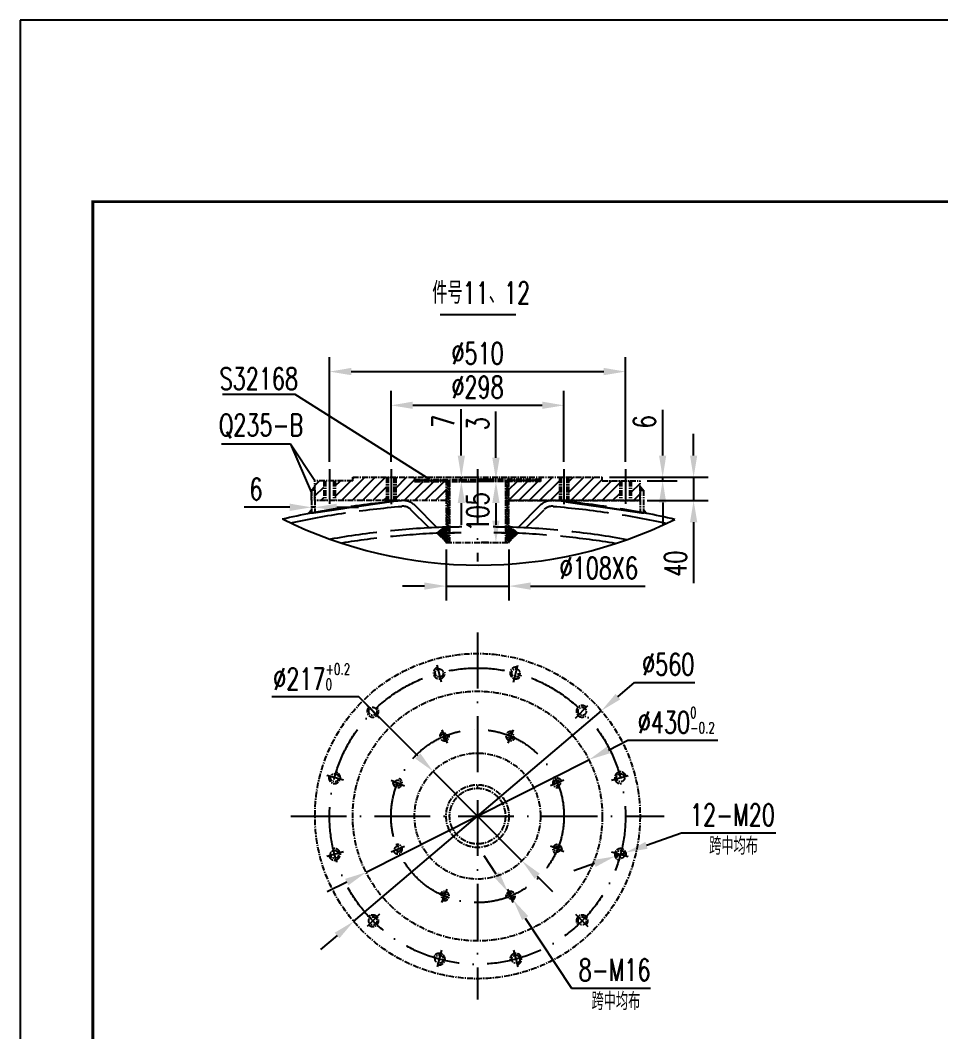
# Model space of a CAD drawing. Extents: x 16951 to 22201, y 5776 to 13201.
# Drawn here: x 16951 to 18537, y 11459 to 13201 of the extents above; entities that cross this region are included whole.
import ezdxf
from ezdxf.enums import TextEntityAlignment as Align

# ---------------------------------------------------------------- set-up
doc = ezdxf.new("R2010")
doc.units = 0
doc.header["$LTSCALE"] = 8
for name, pattern in [('ACAD_ISO02W100', [15, 12, -3]), ('ACAD_ISO10W100', [18, 12, -3, 0, -3]), ('CENTER', [2, 1.25, -0.25, 0.25, -0.25]), ('PHANTOM', [2.5, 1.25, -0.25, 0.25, -0.25, 0.25, -0.25])]:
    doc.linetypes.add(name, pattern=pattern)
for name, color, linetype in [('2', 7, 'CENTER'), ('4', 7, 'Continuous'), ('6', 7, 'PHANTOM'), ('8', 6, 'Continuous'), ('BZCC', 7, 'Continuous'), ('K1', 4, 'Continuous'), ('tank', 1, 'Continuous'), ('tankx', 2, 'ACAD_ISO10W100')]:
    doc.layers.add(name, color=color, linetype=linetype)
doc.styles.add('hzfs', font='simplex.shx', dxfattribs={"width": 0.7, "bigfont": 'hzfs.shx'})
doc.dimstyles.new('PVCAD$0', dxfattribs={"dimscale": 15, "dimtxt": 3, "dimasz": 3, "dimexe": 2, "dimexo": 1, "dimgap": 1, "dimtad": 1, "dimdec": 0, "dimzin": 0, "dimdsep": 46, "dimtxsty": 'hzfs', "dimcen": 2.5, "dimclrd": 4, "dimclre": 4, "dimadec": 0, "dimazin": 0, "dimtfac": 1, "dimtmove": 0, "dimatfit": 0, "dimfxl": 1, "dimarcsym": 0})
doc.dimstyles.new('PVCAD$3', dxfattribs={"dimscale": 15, "dimtxt": 3, "dimasz": 3, "dimexe": 2, "dimexo": 1, "dimgap": 1, "dimtad": 1, "dimtoh": 1, "dimdec": 0, "dimzin": 0, "dimdsep": 46, "dimtxsty": 'hzfs', "dimcen": 2.5, "dimclrd": 4, "dimclre": 4, "dimadec": 0, "dimazin": 0, "dimtfac": 1, "dimtmove": 0, "dimatfit": 0, "dimfxl": 1, "dimarcsym": 0})
pattern_1 = [(135, (22336.5186, 7435.9779), (-0.56126601, -0.56126601), []), (225, (22336.5186, 7435.9779), (0.56126601, -0.56126601), [])]

# ---------------------------------------------------------------- blocks, each defined once
blk = doc.blocks.new('*D176')
at = {"color": 4, "lineweight": -2}
for p, q in [((17684.4, 12289.6), (17684.4, 12201.8)), ((17792.4, 12289.6), (17792.4, 12201.8)), ((17646.9, 12226.8), (17609.4, 12226.8)), ((17684.4, 12226.8), (17792.4, 12226.8)), ((17829.9, 12226.8), (18027.4, 12226.8))]:
    blk.add_line(p, q, dxfattribs=at)
at = {"color": 4}
for points in [[(17646.9, 12233.1), (17646.9, 12220.6), (17684.4, 12226.8)], [(17829.9, 12233.1), (17829.9, 12220.6), (17792.4, 12226.8)]]:
    blk.add_solid(points, dxfattribs=at)
at = {"layer": 'Defpoints', "color": 0}
for p in [(17684.4, 12302.1), (17792.4, 12302.1), (17792.4, 12226.8)]:
    blk.add_point(p, dxfattribs=at)
at = {"color": 0, "insert": (17947.4, 12258.1), "char_height": 37.5, "attachment_point": 5, "style": 'hzfs'}
blk.add_mtext('%%C108X6', dxfattribs=at)
blk = doc.blocks.new('*D167')
at = {"color": 4, "lineweight": -2}
for p, q in [((17757.6, 12407.2), (17745.1, 12407.2)), ((17770.1, 12369.7), (17770.1, 12339.6)), ((17757.6, 12302.1), (17745.1, 12302.1))]:
    blk.add_line(p, q, dxfattribs=at)
at = {"color": 4}
for points in [[(17763.9, 12369.7), (17776.4, 12369.7), (17770.1, 12407.2)], [(17763.9, 12339.6), (17776.4, 12339.6), (17770.1, 12302.1)]]:
    blk.add_solid(points, dxfattribs=at)
at = {"layer": 'Defpoints', "color": 0}
for p in [(17770.1, 12407.2), (17770.1, 12302.1), (17770.1, 12302.1)]:
    blk.add_point(p, dxfattribs=at)
at = {"color": 0, "insert": (17738.9, 12354.7), "char_height": 37.5, "attachment_point": 5, "rotation": 90, "style": 'hzfs'}
blk.add_mtext('105', dxfattribs=at)
blk = doc.blocks.new('*D168')
at = {"color": 4, "lineweight": -2}
for p, q in [((17770.1, 12447.7), (17770.1, 12527.7)), ((17757.6, 12410.2), (17745.1, 12410.2)), ((17757.6, 12407.2), (17745.1, 12407.2)), ((17770.1, 12407.2), (17770.1, 12410.2)), ((17770.1, 12369.7), (17770.1, 12332.2))]:
    blk.add_line(p, q, dxfattribs=at)
at = {"color": 4}
for points in [[(17763.9, 12447.7), (17776.4, 12447.7), (17770.1, 12410.2)], [(17763.9, 12369.7), (17776.4, 12369.7), (17770.1, 12407.2)]]:
    blk.add_solid(points, dxfattribs=at)
at = {"layer": 'Defpoints', "color": 0}
for p in [(17770.1, 12410.2), (17770.1, 12410.2), (17770.1, 12407.2)]:
    blk.add_point(p, dxfattribs=at)
at = {"color": 0, "insert": (17738.9, 12506.4), "char_height": 37.5, "attachment_point": 5, "rotation": 90, "style": 'hzfs'}
blk.add_mtext('3', dxfattribs=at)
blk = doc.blocks.new('*D177')
at = {"color": 4, "lineweight": -2}
for p, q in [((17710.5, 12451.7), (17710.5, 12531.7)), ((17710.5, 12407.2), (17710.5, 12414.2)), ((17714.9, 12414.2), (17735.5, 12414.2)), ((17714.9, 12407.2), (17735.5, 12407.2)), ((17710.5, 12369.7), (17710.5, 12332.2))]:
    blk.add_line(p, q, dxfattribs=at)
at = {"color": 4}
for points in [[(17704.3, 12451.7), (17716.8, 12451.7), (17710.5, 12414.2)], [(17704.3, 12369.7), (17716.8, 12369.7), (17710.5, 12407.2)]]:
    blk.add_solid(points, dxfattribs=at)
at = {"layer": 'Defpoints', "color": 0}
for p in [(17702.4, 12414.2), (17702.4, 12407.2), (17710.5, 12414.2)]:
    blk.add_point(p, dxfattribs=at)
at = {"color": 0, "insert": (17679.3, 12510.4), "char_height": 37.5, "attachment_point": 5, "rotation": 90, "style": 'hzfs'}
blk.add_mtext('7', dxfattribs=at)
blk = doc.blocks.new('*D178')
at = {"color": 4, "lineweight": -2}
for p, q in [((18110.7, 12451.7), (18110.7, 12489.2)), ((17965.9, 12414.2), (18135.7, 12414.2)), ((18110.7, 12414.2), (18110.7, 12374.2)), ((18030.9, 12374.2), (18135.7, 12374.2)), ((18110.7, 12336.7), (18110.7, 12231.7))]:
    blk.add_line(p, q, dxfattribs=at)
at = {"color": 4}
for points in [[(18104.5, 12451.7), (18117, 12451.7), (18110.7, 12414.2)], [(18104.5, 12336.7), (18117, 12336.7), (18110.7, 12374.2)]]:
    blk.add_solid(points, dxfattribs=at)
at = {"layer": 'Defpoints', "color": 0}
for p in [(17953.4, 12414.2), (18018.4, 12374.2), (18110.7, 12374.2)]:
    blk.add_point(p, dxfattribs=at)
at = {"color": 0, "insert": (18079.5, 12265.4), "char_height": 37.5, "attachment_point": 5, "rotation": 90, "style": 'hzfs'}
blk.add_mtext('40', dxfattribs=at)
blk = doc.blocks.new('*D179')
at = {"color": 4, "lineweight": -2}
for p, q in [((18057.4, 12451.7), (18057.4, 12530.4)), ((18030.9, 12414.2), (18082.4, 12414.2)), ((18030.9, 12408.2), (18082.4, 12408.2)), ((18057.4, 12408.2), (18057.4, 12414.2)), ((18057.4, 12370.7), (18057.4, 12333.2))]:
    blk.add_line(p, q, dxfattribs=at)
at = {"color": 4}
for points in [[(18051.1, 12451.7), (18063.6, 12451.7), (18057.4, 12414.2)], [(18051.1, 12370.7), (18063.6, 12370.7), (18057.4, 12408.2)]]:
    blk.add_solid(points, dxfattribs=at)
at = {"layer": 'Defpoints', "color": 0}
for p in [(18018.4, 12414.2), (18018.4, 12408.2), (18057.4, 12414.2)]:
    blk.add_point(p, dxfattribs=at)
at = {"color": 0, "insert": (18026.1, 12509.8), "char_height": 37.5, "attachment_point": 5, "rotation": 90, "style": 'hzfs'}
blk.add_mtext('6', dxfattribs=at)
blk = doc.blocks.new('*D180')
at = {"color": 4, "lineweight": -2}
for p, q in [((17452.4, 12375), (17452.4, 12387.5)), ((17458.4, 12375), (17458.4, 12387.5)), ((17414.9, 12362.5), (17336.1, 12362.5)), ((17458.4, 12362.5), (17452.4, 12362.5)), ((17495.9, 12362.5), (17533.4, 12362.5))]:
    blk.add_line(p, q, dxfattribs=at)
at = {"color": 4}
for points in [[(17414.9, 12368.8), (17414.9, 12356.3), (17452.4, 12362.5)], [(17495.9, 12368.8), (17495.9, 12356.3), (17458.4, 12362.5)]]:
    blk.add_solid(points, dxfattribs=at)
at = {"layer": 'Defpoints', "color": 0}
for p in [(17452.4, 12362.5), (17452.4, 12362.5), (17458.4, 12362.5)]:
    blk.add_point(p, dxfattribs=at)
at = {"color": 0, "insert": (17356.8, 12393.8), "char_height": 37.5, "attachment_point": 5, "style": 'hzfs'}
blk.add_mtext('6', dxfattribs=at)
blk = doc.blocks.new('*D181')
at = {"layer": 'BZCC', "color": 4, "lineweight": -2}
for p, q in [((17589.4, 12440.9), (17589.4, 12563.1)), ((17887.4, 12440.9), (17887.4, 12563.1)), ((17626.9, 12538.1), (17849.9, 12538.1))]:
    blk.add_line(p, q, dxfattribs=at)
at = {"layer": 'BZCC', "color": 4}
for points in [[(17626.9, 12544.4), (17626.9, 12531.9), (17589.4, 12538.1)], [(17849.9, 12544.4), (17849.9, 12531.9), (17887.4, 12538.1)]]:
    blk.add_solid(points, dxfattribs=at)
at = {"layer": 'Defpoints', "color": 0}
for p in [(17887.4, 12538.1), (17589.4, 12428.4), (17887.4, 12428.4)]:
    blk.add_point(p, dxfattribs=at)
at = {"layer": 'BZCC', "color": 0, "insert": (17738.4, 12569.4), "char_height": 37.5, "attachment_point": 5, "style": 'hzfs'}
blk.add_mtext('%%C298', dxfattribs=at)
blk = doc.blocks.new('*D182')
at = {"layer": 'BZCC', "color": 4, "lineweight": -2}
for p, q in [((17483.4, 12440.9), (17483.4, 12621.2)), ((17993.4, 12440.9), (17993.4, 12621.2)), ((17520.9, 12596.2), (17955.9, 12596.2))]:
    blk.add_line(p, q, dxfattribs=at)
at = {"layer": 'BZCC', "color": 4}
for points in [[(17520.9, 12602.5), (17520.9, 12590), (17483.4, 12596.2)], [(17955.9, 12602.5), (17955.9, 12590), (17993.4, 12596.2)]]:
    blk.add_solid(points, dxfattribs=at)
at = {"layer": 'Defpoints', "color": 0}
for p in [(17993.4, 12596.2), (17483.4, 12428.4), (17993.4, 12428.4)]:
    blk.add_point(p, dxfattribs=at)
at = {"layer": 'BZCC', "color": 0, "insert": (17738.4, 12627.5), "char_height": 37.5, "attachment_point": 5, "style": 'hzfs'}
blk.add_mtext('%%C510', dxfattribs=at)
blk = doc.blocks.new('*D183')
at = {"color": 4, "lineweight": -2}
for p, q in [((17980.3, 12036.4), (18008.9, 12060.7)), ((18008.9, 12060.7), (18112.7, 12060.7)), ((17525, 11649.5), (17951.8, 12012.2)), ((17496.4, 11625.2), (17467.9, 11601))]:
    blk.add_line(p, q, dxfattribs=at)
at = {"color": 4}
for points in [[(17976.3, 12041.2), (17984.4, 12031.7), (17951.8, 12012.2)], [(17492.4, 11630), (17500.5, 11620.5), (17525, 11649.5)]]:
    blk.add_solid(points, dxfattribs=at)
at = {"layer": 'Defpoints', "color": 0}
for p in [(17951.8, 12012.2), (17525, 11649.5)]:
    blk.add_point(p, dxfattribs=at)
at = {"color": 0, "insert": (18067, 12092), "char_height": 37.5, "attachment_point": 5, "style": 'hzfs'}
blk.add_mtext('∅560', dxfattribs=at)
blk = doc.blocks.new('*D184')
at = {"color": 4, "lineweight": -2}
for p, q in [((17963.8, 11944.6), (17997.3, 11961.5)), ((17997.3, 11961.5), (18152.3, 11961.5)), ((17546.4, 11734), (17930.3, 11927.7)), ((17513, 11717.1), (17479.5, 11700.2))]:
    blk.add_line(p, q, dxfattribs=at)
at = {"color": 4}
for points in [[(17961, 11950.2), (17966.6, 11939), (17930.3, 11927.7)], [(17510.2, 11722.7), (17515.8, 11711.5), (17546.4, 11734)]]:
    blk.add_solid(points, dxfattribs=at)
at = {"layer": 'Defpoints', "color": 0}
for p in [(17930.3, 11927.7), (17546.4, 11734)]:
    blk.add_point(p, dxfattribs=at)
at = {"color": 0, "insert": (18081, 11995.9), "char_height": 37.5, "attachment_point": 5, "style": 'hzfs'}
blk.add_mtext('∅430\\A1;{\\H0.5x;\\S0^ -0.2;}', dxfattribs=at)
blk = doc.blocks.new('*D185')
at = {"color": 4, "lineweight": -2}
for p, q in [((17534.1, 12036.4), (17384.1, 12036.4)), ((17635.5, 11934.4), (17534.1, 12036.4)), ((17814.9, 11753.9), (17661.9, 11907.8)), ((17841.3, 11727.3), (17867.8, 11700.7))]:
    blk.add_line(p, q, dxfattribs=at)
at = {"color": 4}
for points in [[(17639.9, 11938.8), (17631, 11930), (17661.9, 11907.8)], [(17845.7, 11731.7), (17836.9, 11722.9), (17814.9, 11753.9)]]:
    blk.add_solid(points, dxfattribs=at)
at = {"layer": 'Defpoints', "color": 0}
for p in [(17661.9, 11907.8), (17814.9, 11753.9)]:
    blk.add_point(p, dxfattribs=at)
at = {"color": 0, "insert": (17452.8, 12070.8), "char_height": 37.5, "attachment_point": 5, "style": 'hzfs'}
blk.add_mtext('∅217\\A1;{\\H0.5x;\\S+0.2^ 0;}', dxfattribs=at)
blk = doc.blocks.new('*D186')
at = {"color": 4, "lineweight": -2}
for p, q in [((18029.5, 11780.5), (18090.1, 11801.7)), ((18090.1, 11801.7), (18252.6, 11801.7)), ((17975.3, 11761.5), (17994.1, 11768.1)), ((17939.9, 11749.2), (17904.5, 11736.8))]:
    blk.add_line(p, q, dxfattribs=at)
at = {"color": 4}
for points in [[(18027.5, 11786.4), (18031.6, 11774.6), (17994.1, 11768.1)], [(17937.8, 11755.1), (17941.9, 11743.3), (17975.3, 11761.5)]]:
    blk.add_solid(points, dxfattribs=at)
at = {"layer": 'Defpoints', "color": 0}
for p in [(17975.3, 11761.5), (17994.1, 11768.1)]:
    blk.add_point(p, dxfattribs=at)
at = {"color": 0, "insert": (18177.6, 11832.9), "char_height": 37.5, "attachment_point": 5, "style": 'hzfs'}
blk.add_mtext('12-M20', dxfattribs=at)
blk = doc.blocks.new('*D187')
at = {"color": 4, "lineweight": -2}
for p, q in [((17770.3, 11731.1), (17749.6, 11762.4)), ((17791, 11699.9), (17799.8, 11686.5)), ((17820.5, 11655.2), (17900.2, 11534.8)), ((17900.2, 11534.8), (18036.4, 11534.8))]:
    blk.add_line(p, q, dxfattribs=at)
at = {"color": 4}
for points in [[(17775.5, 11734.6), (17765.1, 11727.7), (17791, 11699.9)], [(17825.7, 11658.7), (17815.3, 11651.8), (17799.8, 11686.5)]]:
    blk.add_solid(points, dxfattribs=at)
at = {"layer": 'Defpoints', "color": 0}
for p in [(17791, 11699.9), (17799.8, 11686.5)]:
    blk.add_point(p, dxfattribs=at)
at = {"color": 0, "insert": (17974.6, 11566), "char_height": 37.5, "attachment_point": 5, "style": 'hzfs'}
blk.add_mtext('8-M16', dxfattribs=at)

msp = doc.modelspace()

# ---------------------------------------------------------------- hatches: boundary and pattern name
h = msp.add_hatch()
h.set_pattern_fill('ANSI37', color=256, scale=0.25, angle=90, style=0)
h.set_pattern_definition(pattern_1)
edge = h.paths.add_edge_path()
edge.add_line((17452.4, 12358.1), (17446.7, 12352))
edge.add_ellipse((17738.4, 11969.5), major_axis=(810, 0), ratio=0.506173, start_angle=110.6762, end_angle=111.1075, ccw=False)
edge.add_line((17452.4, 12353.1), (17452.4, 12358.1))
h = msp.add_hatch()
h.set_pattern_fill('ANSI37', color=256, scale=0.25, angle=90, style=0)
h.set_pattern_definition([(45, (13140.2559, 7435.9779), (0.56126601, -0.56126601), []), (315, (13140.2559, 7435.9779), (-0.56126601, -0.56126601), [])])
edge = h.paths.add_edge_path()
edge.add_line((18024.4, 12358.1), (18030.1, 12352))
edge.add_ellipse((17738.4, 11969.5), major_axis=(-810, 0), ratio=0.506173, start_angle=248.8925, end_angle=249.3238)
edge.add_line((18024.4, 12353.1), (18024.4, 12358.1))
at = {"layer": '2'}
h = msp.add_hatch(dxfattribs=at)
h.set_pattern_fill('ANSI37', color=0, scale=0.5, style=0)
h.set_pattern_definition([(45, (19386.5807, 7435.978), (-1.122532, 1.122532), []), (135, (19386.5807, 7435.978), (-1.122532, -1.122532), [])])
h.paths.add_polyline_path([(17458.4, 12392.2), (17458.4, 12398.1), (17452.4, 12392.2)])
h = msp.add_hatch(dxfattribs=at)
h.set_pattern_fill('ANSI37', color=0, scale=0.5, style=0)
h.set_pattern_definition([(135, (16090.1937, 7435.978), (1.122532, 1.122532), []), (45, (16090.1937, 7435.978), (1.122532, -1.122532), [])])
h.paths.add_polyline_path([(18024.4, 12392.2), (18018.4, 12398.1), (18018.4, 12392.2)])
at = {"layer": '4'}
h = msp.add_hatch(dxfattribs=at)
h.set_pattern_fill('ANSI31', color=256, angle=60, style=0)
h.set_pattern_definition([(105, (22336.5186, 7435.978), (-3.0668145, -0.8217505), [])])
h.paths.add_polyline_path([(17684.4, 12410.2), (17629.9, 12410.2), (17629.9, 12407.2), (17684.4, 12407.2)])
h.paths.add_polyline_path([(17846.9, 12410.2), (17792.4, 12410.2), (17792.4, 12407.2), (17846.9, 12407.2)])
h = msp.add_hatch(dxfattribs=at)
h.set_pattern_fill('ANSI37', color=5, scale=0.25, angle=90, style=0)
h.set_pattern_definition(pattern_1)
h.paths.add_polyline_path([(17684.4, 12410.2), (17684.4, 12407.2), (17690.4, 12407.2)])
h.paths.add_polyline_path([(17792.4, 12410.2), (17786.4, 12407.2), (17792.4, 12407.2)])
at = {"layer": '6'}
h = msp.add_hatch(dxfattribs=at)
h.set_pattern_fill('ANSI31', color=256, angle=90, style=0)
h.set_pattern_definition([(135, (22336.5186, 7435.978), (-2.245064, -2.245064), [])])
h.paths.add_polyline_path([(17690.4, 12407.2), (17684.4, 12407.2), (17684.4, 12302.1), (17690.4, 12302.1)])
h.paths.add_polyline_path([(17792.4, 12407.2), (17786.4, 12407.2), (17786.4, 12302.1), (17792.4, 12302.1)])
at = {"layer": '8'}
h = msp.add_hatch(dxfattribs=at)
h.set_pattern_fill('ANSI31', color=256, scale=4, style=0)
h.set_pattern_definition([(45, (22336.519, 7435.978), (-8.980256, 8.980256), [])])
h.paths.add_polyline_path([(17473.4, 12408.2), (17458.4, 12408.2), (17458.4, 12374.2), (17473.4, 12374.2)])
h.paths.add_polyline_path([(17581.4, 12414.2), (17523.4, 12414.2), (17523.4, 12408.2), (17493.4, 12408.2), (17493.4, 12374.2), (17581.4, 12374.2)])
h.paths.add_polyline_path([(17684.4, 12407.2), (17629.9, 12407.2), (17629.9, 12410.2), (17629.9, 12414.2), (17597.4, 12414.2), (17597.4, 12374.2), (17608.2, 12374.2, -0.024623), (17611.1, 12374.2), (17684.4, 12374.2)])
h.paths.add_polyline_path([(17879.4, 12414.2), (17846.9, 12414.2), (17846.9, 12407.2), (17792.4, 12407.2), (17792.4, 12374.2), (17865.7, 12374.2, -0.024623), (17868.6, 12374.2), (17879.4, 12374.2)])
h.paths.add_polyline_path([(17983.4, 12408.2), (17953.4, 12408.2), (17953.4, 12414.2), (17895.4, 12414.2), (17895.4, 12374.2), (17983.4, 12374.2)])
h.paths.add_polyline_path([(18018.4, 12392.2), (18018.4, 12408.2), (18003.4, 12408.2), (18003.4, 12374.2), (18018.4, 12374.2)])
at = {"layer": 'BZCC'}
h = msp.add_hatch(dxfattribs=at)
h.set_pattern_fill('ANSI37', color=256, scale=0.5, angle=90, style=0)
h.set_pattern_definition([(135, (22336.5186, 7435.978), (-1.122532, -1.122532), []), (225, (22336.5186, 7435.978), (1.122532, -1.122532), [])])
edge = h.paths.add_edge_path()
edge.add_line((17668.9, 12318.1), (17669, 12317.9))
edge.add_ellipse((17738.4, 11944.5), major_axis=(-750, 0), ratio=0.5, start_angle=274.1289, end_angle=275.3085, ccw=False)
edge.add_line((17684.4, 12318.6), (17684.4, 12328.6))
edge.add_ellipse((17738.4, 11944.5), major_axis=(-760, 0), ratio=0.506579, start_angle=274.0744, end_angle=274.3117)
edge.add_line((17681.2, 12328.4), (17668.9, 12318.1))
edge = h.paths.add_edge_path()
edge.add_line((17684.4, 12302.5), (17684.4, 12318.6))
edge.add_ellipse((17738.4, 11944.5), major_axis=(-750, 0), ratio=0.5, start_angle=274.1289, end_angle=275.3085)
edge.add_line((17669, 12317.9), (17684.4, 12302.5))
h = msp.add_hatch(dxfattribs=at)
h.set_pattern_fill('ANSI37', color=256, scale=0.5, angle=90, style=0)
h.set_pattern_definition([(45, (13140.2559, 7435.978), (1.122532, -1.122532), []), (315, (13140.2559, 7435.978), (-1.122532, -1.122532), [])])
edge = h.paths.add_edge_path()
edge.add_ellipse((17738.4, 11944.5), major_axis=(760, 0), ratio=0.506579, start_angle=85.6883, end_angle=85.9256, ccw=False)
edge.add_line((17795.5, 12328.4), (17807.9, 12318.1))
edge.add_line((17807.9, 12318.1), (17807.8, 12317.9))
edge.add_ellipse((17738.4, 11944.5), major_axis=(750, 0), ratio=0.5, start_angle=84.6915, end_angle=85.8711)
edge.add_line((17792.4, 12318.6), (17792.4, 12328.6))
edge = h.paths.add_edge_path()
edge.add_ellipse((17738.4, 11944.5), major_axis=(750, 0), ratio=0.5, start_angle=84.6915, end_angle=85.8711, ccw=False)
edge.add_line((17807.8, 12317.9), (17792.4, 12302.5))
edge.add_line((17792.4, 12302.5), (17792.4, 12318.6))

# ---------------------------------------------------------------- linework, layer by layer
for p, q in [((22200.5, 13201.2), (16950.5, 13201.2)), ((16950.5, 13201.2), (16950.5, 5776.2)), ((17674.3, 12694.7), (17804.2, 12694.7)), ((17424.5, 12556.5), (17299.2, 12556.5)), ((17656, 12410.2), (17424.5, 12556.5)), ((17416, 12471.5), (17297.1, 12471.5)), ((17458.4, 12408.2), (17416, 12471.5)), ((17416, 12471.5), (17452.4, 12387.5))]:
    msp.add_line(p, q)
msp.add_arc((17741.4, 13024.9), 761.9, 243.5797, 296.2603)
at = {"layer": '2'}
for p, q in [((17458.4, 12374.2), (17458.4, 12408.2)), ((17523.4, 12408.2), (17458.4, 12408.2)), ((17476.4, 12408.2), (17476.4, 12374.2)), ((17490.4, 12408.2), (17490.4, 12374.2)), ((17523.4, 12414.2), (17953.4, 12414.2)), ((17523.4, 12408.2), (17523.4, 12414.2)), ((17584.4, 12414.2), (17584.4, 12374.2)), ((17594.4, 12414.2), (17594.4, 12374.2)), ((17629.9, 12414.2), (17629.9, 12407.2)), ((17629.9, 12407.2), (17629.9, 12410.2)), ((17629.9, 12410.2), (17738.4, 12410.2)), ((17629.9, 12407.2), (17738.4, 12407.2)), ((17684.4, 12410.2), (17684.4, 12302.1)), ((17684.4, 12410.2), (17690.4, 12407.2)), ((17690.4, 12407.2), (17690.4, 12302.1)), ((17846.9, 12410.2), (17738.4, 12410.2)), ((17846.9, 12407.2), (17738.4, 12407.2)), ((17792.4, 12410.2), (17786.4, 12407.2)), ((17786.4, 12407.2), (17786.4, 12302.1)), ((17792.4, 12302.1), (17792.4, 12414.2)), ((17846.9, 12414.2), (17846.9, 12407.2)), ((17846.9, 12407.2), (17846.9, 12410.2)), ((17882.4, 12414.2), (17882.4, 12374.2)), ((17892.4, 12414.2), (17892.4, 12374.2)), ((17953.4, 12408.2), (17953.4, 12414.2)), ((17953.4, 12408.2), (18018.4, 12408.2)), ((17986.4, 12408.2), (17986.4, 12374.2)), ((18000.4, 12408.2), (18000.4, 12374.2)), ((18018.4, 12374.2), (18018.4, 12408.2)), ((17452.4, 12392.2), (17458.4, 12398.1)), ((17458.4, 12392.2), (17452.4, 12392.2)), ((17452.4, 12392.2), (17452.4, 12353.1)), ((17458.4, 12392.2), (17458.4, 12354.3)), ((18024.4, 12392.2), (18018.4, 12398.1)), ((18018.4, 12392.2), (18024.4, 12392.2)), ((18018.4, 12392.2), (18018.4, 12354.3)), ((18024.4, 12392.2), (18024.4, 12353.1)), ((17684.4, 12374.2), (17458.4, 12374.2)), ((18018.4, 12374.2), (17792.4, 12374.2)), ((17792.4, 12374.2), (18018.4, 12374.2)), ((17452.4, 12358.1), (17446.7, 12352)), ((18024.4, 12358.1), (18030.1, 12352)), ((17668.9, 12318.1), (17681.4, 12328.6)), ((17668.9, 12318.1), (17684.4, 12302.5)), ((17681.4, 12328.6), (17684.4, 12328.6)), ((17795.4, 12328.6), (17792.4, 12328.6)), ((17807.9, 12318.1), (17792.4, 12302.5)), ((17807.9, 12318.1), (17795.4, 12328.6)), ((17684.4, 12302.1), (17792.4, 12302.1))]:
    msp.add_line(p, q, dxfattribs=at)
at = {"layer": '2', "color": 0}
for p, q in [((17473.4, 12408.2), (17473.4, 12374.2)), ((17493.4, 12408.2), (17493.4, 12374.2)), ((17581.4, 12414.2), (17581.4, 12374.2)), ((17597.4, 12414.2), (17597.4, 12374.2)), ((17879.4, 12414.2), (17879.4, 12374.2)), ((17895.4, 12414.2), (17895.4, 12374.2)), ((17983.4, 12408.2), (17983.4, 12374.2)), ((18003.4, 12408.2), (18003.4, 12374.2))]:
    msp.add_line(p, q, dxfattribs=at)
at = {"layer": '2'}
for centre, radius in [((17738.4, 11830.8), 280), ((17672.4, 12077.2), 7), ((17804.4, 12077.2), 7), ((17738.4, 11830.8), 215), ((17558.1, 12011.2), 7), ((17918.7, 12011.2), 7), ((17681.4, 11968.5), 5), ((17795.4, 11968.5), 5), ((17738.4, 11830.8), 108.5), ((17492.1, 11896.8), 7), ((17984.7, 11896.8), 7), ((17600.7, 11887.9), 5), ((17738.4, 11830.8), 54), ((17738.4, 11830.8), 48), ((17876, 11887.9), 5), ((17600.7, 11773.8), 5), ((17876, 11773.8), 5), ((17492.1, 11764.8), 7), ((17984.7, 11764.8), 7), ((17681.4, 11693.2), 5), ((17795.4, 11693.2), 5), ((17558.1, 11650.5), 7), ((17918.7, 11650.5), 7), ((17672.4, 11584.5), 7), ((17804.4, 11584.5), 7)]:
    msp.add_circle(centre, radius, dxfattribs=at)
at = {"layer": '2', "color": 0}
for centre, radius, start, end in [((17672.4, 12077.2), 10, 105, 16.6158), ((17804.4, 12077.2), 10, 75, 346.6158), ((17558.1, 12011.2), 10, 135, 46.6158), ((17918.7, 12011.2), 10, 45, 316.6158), ((17681.4, 11968.5), 8, 112.5, 23.727), ((17795.4, 11968.5), 8, 67.5, 338.727), ((17492.1, 11896.8), 10, 165, 76.6158), ((17984.7, 11896.8), 10, 15, 286.6158), ((17600.7, 11887.9), 8, 157.5, 68.727), ((17876, 11887.9), 8, 22.5, 293.727), ((17492.1, 11764.8), 10, 195, 106.6158), ((17600.7, 11773.8), 8, 202.5, 113.727), ((17876, 11773.8), 8, 337.5, 248.727), ((17984.7, 11764.8), 10, 345, 256.6158), ((17681.4, 11693.2), 8, 247.5, 158.727), ((17795.4, 11693.2), 8, 292.5, 203.727), ((17558.1, 11650.5), 10, 225, 136.6158), ((17918.7, 11650.5), 10, 315, 226.6158), ((17672.4, 11584.5), 10, 255, 166.6158), ((17804.4, 11584.5), 10, 285, 196.6158)]:
    msp.add_arc(centre, radius, start, end, dxfattribs=at)
at = {"layer": 'K1', "const_width": 5}
msp.add_lwpolyline([(22075.5, 5901.2), (22075.5, 12888.7), (17075.5, 12888.7), (17075.5, 5901.2)], close=True, dxfattribs=at)
at = {"layer": 'tank', "color": 2, "linetype": 'ACAD_ISO02W100'}
for p, q in [((17608, 12374.2), (17608, 12374.2)), ((17868.8, 12374.2), (17868.8, 12374.2)), ((17868.8, 12374.2), (17868.8, 12374.2)), ((17654.9, 12327.2), (17623.8, 12358.4)), ((17668.4, 12327.9), (17630.9, 12365.4)), ((17808.4, 12327.9), (17846.4, 12365.9)), ((17821.8, 12327.2), (17853, 12358.4))]:
    msp.add_line(p, q, dxfattribs=at)
for centre, radius, start, end in [((17609.6, 12344.2), 30, 45, 94.7507), ((17867.1, 12344.2), 30, 85.2493, 135), ((17867.1, 12344.2), 30, 85.2493, 135), ((17609.6, 12344.3), 20, 45, 94.7231), ((17867.2, 12344.3), 20, 85.2769, 135), ((17867.2, 12344.3), 20, 85.2769, 135)]:
    msp.add_arc(centre, radius, start, end, dxfattribs=at)
at = {"layer": 'tank', "color": 2, "linetype": 'ACAD_ISO02W100', "extrusion": (0, 0, -1)}
for major_axis, ratio, start_param, end_param in [((810, 0), 0.506173, 4.284626, 4.550273), ((800, 0), 0.5, 4.298345, 4.548626), ((800, 0), 0.5, 4.847773, 4.847784), ((800, 0), 0.5, 4.876152, 5.131977)]:
    msp.add_ellipse((17738.4, 11969.5), major_axis=major_axis, ratio=ratio, start_param=start_param, end_param=end_param, dxfattribs=at)
at = {"layer": 'tank', "color": 2, "linetype": 'ACAD_ISO02W100'}
for centre, major_axis, ratio, start_param, end_param in [((17738.4, 11969.5), (-810, 0), 0.506173, 4.279109, 4.550273), ((17738.4, 11944.5), (-760, 0), 0.506579, 4.783502, 5.052458), ((17738.4, 11944.5), (-750, 0), 0.5, 4.784451, 5.029699), ((17738.4, 11944.5), (-760, 0), 0.506579, 4.366791, 4.641276), ((17738.4, 11944.5), (-750, 0), 0.5, 4.389523, 4.640327)]:
    msp.add_ellipse(centre, major_axis=major_axis, ratio=ratio, start_param=start_param, end_param=end_param, dxfattribs=at)
at = {"layer": 'tankx'}
for p, q in [((17483.4, 12428.4), (17483.4, 12368.2)), ((17589.4, 12428.4), (17589.4, 12368.1)), ((17738.4, 12428.4), (17738.4, 12268.9)), ((17887.4, 12428.4), (17887.4, 12368.1)), ((17993.4, 12428.4), (17993.4, 12368.2)), ((17738.4, 12146.7), (17738.4, 11515)), ((17676.6, 12061.5), (17668.8, 12090.6)), ((17800.2, 12061.5), (17808, 12090.6)), ((17569.5, 11999.7), (17548.2, 12021)), ((17907.3, 11999.7), (17928.6, 12021)), ((17676.9, 11979.4), (17686.3, 11956.5)), ((17799.9, 11979.4), (17790.4, 11956.5)), ((17507.7, 11892.7), (17478.6, 11900.5)), ((17969.1, 11892.7), (17998.2, 11900.5)), ((17589.8, 11892.4), (17612.7, 11882.9)), ((17886.9, 11892.4), (17864.1, 11882.9)), ((17416.8, 11830.8), (18059.9, 11830.8)), ((17589.8, 11769.3), (17612.7, 11778.8)), ((17886.9, 11769.3), (17864.1, 11778.8)), ((17507.7, 11769), (17478.6, 11761.2)), ((17969.1, 11769), (17998.2, 11761.2)), ((17676.9, 11682.3), (17686.3, 11705.2)), ((17799.9, 11682.3), (17790.4, 11705.2)), ((17569.5, 11662), (17548.2, 11640.7)), ((17907.3, 11662), (17928.6, 11640.7)), ((17676.6, 11600.1), (17668.8, 11571)), ((17800.2, 11600.1), (17808, 11571))]:
    msp.add_line(p, q, dxfattribs=at)
for radius in [255, 149]:
    msp.add_circle((17738.4, 11830.8), radius, dxfattribs=at)

# ---------------------------------------------------------------- texts
at = {"style": 'hzfs', "width": 0.7}
msp.add_text('S32168', height=37.5, dxfattribs=at).set_placement((17361.6, 12565.4), align=Align.CENTER)
at = {"attachment_point": 5, "style": 'hzfs'}
for s, insert, char_height in [('件号11、12', (17744.8, 12731.8), 37.5), ('Q235-B', (17365.5, 12502.3), 37.5), ('跨中均布', (18179.5, 11779.3), 30), ('跨中均布', (17976.8, 11511.8), 30)]:
    msp.add_mtext(s, dxfattribs=dict(at, insert=insert, char_height=char_height))

# ---------------------------------------------------------------- dimensions: what is measured, and where the dimension line sits
for base, p1, p2, picture, middle in [((17710.5, 12414.2), (17702.4, 12407.2), (17702.4, 12414.2), '*D177', (17679.3, 12510.4)), ((17770.1, 12410.2), (17770.1, 12407.2), (17770.1, 12410.2), '*D168', (17738.9, 12506.4)), ((18057.4, 12414.2), (18018.4, 12408.2), (18018.4, 12414.2), '*D179', (18026.1, 12509.8)), ((18110.7, 12374.2), (17953.4, 12414.2), (18018.4, 12374.2), '*D178', (18079.5, 12265.4)), ((17770.1, 12302.1), (17770.1, 12407.2), (17770.1, 12302.1), '*D167', (17738.9, 12354.7))]:
    dim = msp.add_linear_dim(base=base, p1=p1, p2=p2, angle=90, dimstyle='PVCAD$0', override={"dimscale": 12.5})
    dim.commit()
    dim.dimension.update_dxf_attribs({"geometry": picture, "text_midpoint": middle})
dim = msp.add_linear_dim(base=(17452.4, 12362.5), p1=(17458.4, 12362.5), p2=(17452.4, 12362.5), dimstyle='PVCAD$0', override={"dimscale": 12.5})
dim.commit()
dim.dimension.update_dxf_attribs({"geometry": '*D180', "text_midpoint": (17356.8, 12393.8)})
dim = msp.add_linear_dim(base=(17792.4, 12226.8), p1=(17684.4, 12302.1), p2=(17792.4, 12302.1), text='%%C<>X6', dimstyle='PVCAD$0', override={"dimscale": 12.5})
dim.commit()
dim.dimension.update_dxf_attribs({"geometry": '*D176', "text_midpoint": (17947.4, 12226.8), "dimtype": 160})
dim = msp.add_diameter_dim_2p(p1=(17525, 11649.5), p2=(17951.8, 12012.2), dimstyle='PVCAD$3', override={"dimscale": 12.5})
dim.commit()
dim.dimension.update_dxf_attribs({"geometry": '*D183', "text_midpoint": (18067, 12060.7), "dimtype": 163})
for p1, p2, text, picture, middle in [((17814.9, 11753.9), (17661.9, 11907.8), '<>\\A1;{\\H0.5x;\\S+0.2^ 0;}', '*D185', (17452.8, 12036.4)), ((17546.4, 11734), (17930.3, 11927.7), '<>\\A1;{\\H0.5x;\\S0^ -0.2;}', '*D184', (18081, 11961.5)), ((17975.3, 11761.5), (17994.1, 11768.1), '12-M20', '*D186', (18177.6, 11801.7)), ((17791, 11699.9), (17799.8, 11686.5), '8-M16', '*D187', (17974.6, 11534.8))]:
    dim = msp.add_diameter_dim_2p(p1=p1, p2=p2, text=text, dimstyle='PVCAD$3', override={"dimscale": 12.5})
    dim.commit()
    dim.dimension.update_dxf_attribs({"geometry": picture, "text_midpoint": middle, "dimtype": 163})
at = {"layer": 'BZCC'}
for base, p1, p2, picture, middle in [((17993.4, 12596.2), (17483.4, 12428.4), (17993.4, 12428.4), '*D182', (17738.4, 12596.2)), ((17887.4, 12538.1), (17589.4, 12428.4), (17887.4, 12428.4), '*D181', (17738.4, 12538.1))]:
    dim = msp.add_linear_dim(base=base, p1=p1, p2=p2, text='%%C<>', dimstyle='PVCAD$0', override={"dimscale": 12.5}, dxfattribs=at)
    dim.commit()
    dim.dimension.update_dxf_attribs({"geometry": picture, "text_midpoint": middle, "dimtype": 160})

doc.saveas('drawing.dxf')
